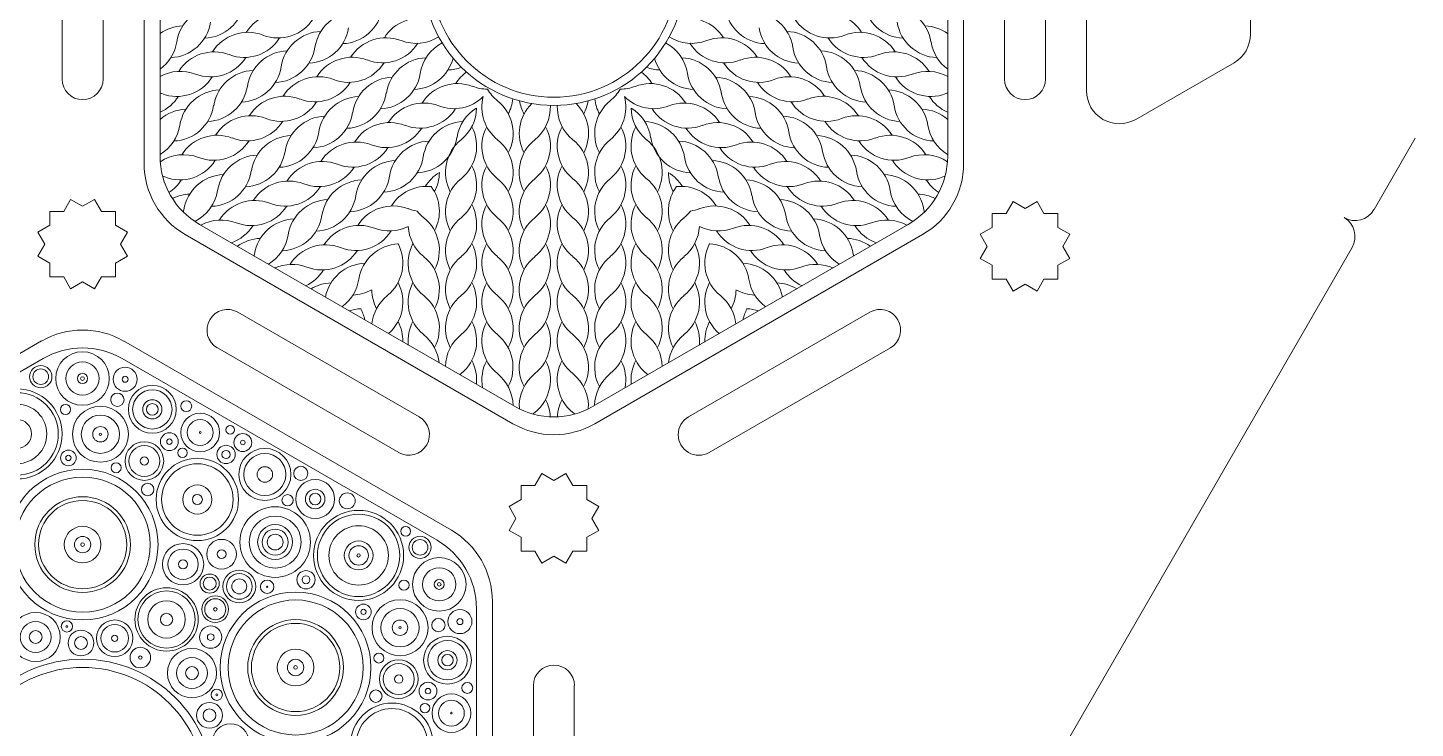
# Model space of a CAD drawing. Header units: millimetres. Extents: x -13 to 587, y 0 to 600.
# Drawn here: x 381.7 to 508.7, y 167.4 to 231.5 of the extents above; entities that cross this region are included whole.
import ezdxf

# ---------------------------------------------------------------- set-up
doc = ezdxf.new("R2010")
doc.units = ezdxf.units.MM
for name, color, linetype, lineweight, true_color in [('Cut_First', 1, 'Continuous', 20, 0xff0000), ('Cut_Second', 1, 'Continuous', 20, 0xff0000), ('Vector_Score', 5, 'Continuous', 0, 0x0000ff)]:
    doc.layers.add(name, color=color, linetype=linetype, lineweight=lineweight, true_color=true_color)

msp = doc.modelspace()

# ---------------------------------------------------------------- linework, layer by layer
at = {"layer": 'Cut_First'}
for p, q in [((392.36, 219.06), (392.36, 253.7)), ((467.36, 253.7), (467.36, 219.06)), ((426.11, 195.24), (396.11, 212.56)), ((463.61, 212.56), (433.61, 195.24)), ((382.98, 202.82), (352.98, 185.5)), ((420.48, 185.5), (390.48, 202.82)), ((424.23, 144.36), (424.23, 179))]:
    msp.add_line(p, q, dxfattribs=at)
for centre in [(429.86, 236.38), (386.73, 161.68)]:
    msp.add_circle(centre, 11.25, dxfattribs=at)
for centre, start, end in [((399.86, 219.06), 180, 240), ((459.86, 219.06), 300, 0), ((386.73, 196.32), 60, 120), ((429.86, 201.74), 240, 300), ((416.73, 179), 0, 60)]:
    msp.add_arc(centre, 7.5, start, end, dxfattribs=at)
at = {"layer": 'Cut_Second'}
for p, q in [((478.61, 247.06), (478.61, 225.7)), ((384.86, 226.79), (384.86, 245.96)), ((388.61, 245.96), (388.61, 226.79)), ((471.11, 226.79), (471.11, 245.96)), ((474.86, 245.96), (474.86, 226.79)), ((493.61, 241.86), (493.61, 230.89)), ((492.11, 228.29), (483.11, 223.1)), ((508.69, 221.38), (504.92, 214.84)), ((385, 214.68), (383.73, 214.68)), ((383.73, 214.68), (383.73, 213.41)), ((385.63, 215.78), (385, 214.68)), ((386.73, 215.15), (385.63, 215.78)), ((387.83, 215.78), (386.73, 215.15)), ((388.46, 214.68), (387.83, 215.78)), ((389.73, 214.68), (388.46, 214.68)), ((389.73, 213.41), (389.73, 214.68)), ((471.88, 215.58), (471.25, 214.48)), ((472.98, 214.94), (471.88, 215.58)), ((474.08, 215.58), (472.98, 214.94)), ((474.71, 214.48), (474.08, 215.58)), ((383.73, 213.41), (382.63, 212.78)), ((390.83, 212.78), (389.73, 213.41)), ((471.25, 214.48), (469.98, 214.48)), ((469.98, 214.48), (469.98, 213.21)), ((475.98, 214.48), (474.71, 214.48)), ((475.98, 213.21), (475.98, 214.48)), ((382.63, 212.78), (383.27, 211.68)), ((390.2, 211.68), (390.83, 212.78)), ((469.98, 213.21), (468.88, 212.58)), ((468.88, 212.58), (469.52, 211.48)), ((477.08, 212.58), (475.98, 213.21)), ((476.45, 211.48), (477.08, 212.58)), ((383.27, 211.68), (382.63, 210.58)), ((390.83, 210.58), (390.2, 211.68)), ((502.92, 211.38), (401.79, 36.22)), ((469.52, 211.48), (468.88, 210.38)), ((477.08, 210.38), (476.45, 211.48)), ((382.63, 210.58), (383.73, 209.95)), ((383.73, 209.95), (383.73, 208.68)), ((389.73, 209.95), (390.83, 210.58)), ((389.73, 208.68), (389.73, 209.95)), ((468.88, 210.38), (469.98, 209.75)), ((469.98, 209.75), (469.98, 208.48)), ((475.98, 209.75), (477.08, 210.38)), ((475.98, 208.48), (475.98, 209.75)), ((383.73, 208.68), (385, 208.68)), ((385, 208.68), (385.63, 207.58)), ((387.83, 207.58), (388.46, 208.68)), ((388.46, 208.68), (389.73, 208.68)), ((469.98, 208.48), (471.25, 208.48)), ((471.25, 208.48), (471.88, 207.38)), ((474.08, 207.38), (474.71, 208.48)), ((474.71, 208.48), (475.98, 208.48)), ((385.63, 207.58), (386.73, 208.22)), ((386.73, 208.22), (387.83, 207.58)), ((471.88, 207.38), (472.98, 208.01)), ((472.98, 208.01), (474.08, 207.38)), ((400.93, 205.45), (417.53, 195.86)), ((442.18, 195.86), (458.78, 205.45)), ((415.66, 192.61), (399.06, 202.2)), ((460.66, 202.2), (444.06, 192.61)), ((428.76, 190.68), (428.12, 189.58)), ((429.86, 190.04), (428.76, 190.68)), ((430.96, 190.68), (429.86, 190.04)), ((431.59, 189.58), (430.96, 190.68)), ((428.12, 189.58), (426.86, 189.58)), ((426.86, 189.58), (426.86, 188.31)), ((432.86, 189.58), (431.59, 189.58)), ((432.86, 188.31), (432.86, 189.58)), ((426.86, 188.31), (425.76, 187.68)), ((433.96, 187.68), (432.86, 188.31)), ((425.76, 187.68), (426.39, 186.58)), ((433.32, 186.58), (433.96, 187.68)), ((426.39, 186.58), (425.76, 185.48)), ((425.76, 185.48), (426.86, 184.85)), ((432.86, 184.85), (433.96, 185.48)), ((433.96, 185.48), (433.32, 186.58)), ((426.86, 184.85), (426.86, 183.58)), ((432.86, 183.58), (432.86, 184.85)), ((426.86, 183.58), (428.12, 183.58)), ((428.12, 183.58), (428.76, 182.48)), ((428.76, 182.48), (429.86, 183.12)), ((429.86, 183.12), (430.96, 182.48)), ((430.96, 182.48), (431.59, 183.58)), ((431.59, 183.58), (432.86, 183.58)), ((427.98, 152.1), (427.98, 171.27)), ((431.73, 171.27), (431.73, 152.1))]:
    msp.add_line(p, q, dxfattribs=at)
for centre, radius, start, end in [((490.61, 230.89), 3, 300, 0), ((386.73, 226.79), 1.88, 180, 0), ((472.98, 226.79), 1.88, 180, 0), ((481.61, 225.7), 3, 180, 300), ((503.18, 215.84), 2, 240, 330), ((501.18, 212.38), 2, 330, 60), ((399.99, 203.82), 1.88, 60, 240), ((459.72, 203.82), 1.88, 300, 120), ((416.59, 194.24), 1.88, 240, 60), ((443.12, 194.24), 1.88, 120, 300), ((429.86, 171.27), 1.88, 0, 180)]:
    msp.add_arc(centre, radius, start, end, dxfattribs=at)
at = {"layer": 'Vector_Score'}
for p, q in [((393.82, 253.02), (393.82, 219.73)), ((465.9, 219.73), (465.9, 253.02)), ((397.42, 213.49), (426.25, 196.84)), ((433.46, 196.84), (462.29, 213.49)), ((354.3, 184.57), (383.13, 201.22)), ((390.34, 201.22), (419.17, 184.57)), ((422.77, 178.33), (422.77, 145.04))]:
    msp.add_line(p, q, dxfattribs=at)
for centre, radius in [((429.86, 236.38), 12), ((386.72, 199.38), 2.45), ((386.72, 199.38), 1.52), ((382.9, 199.55), 1.02), ((382.9, 199.55), 0.713), ((386.72, 199.38), 0.461), ((386.72, 199.38), 0.169), ((390.62, 199.31), 1.1), ((390.62, 199.31), 0.274), ((380.73, 194.31), 4.12), ((393.11, 196.56), 2.19), ((393.11, 196.56), 1.8), ((380.73, 194.31), 3.77), ((380.73, 194.31), 2.72), ((385.16, 196.54), 0.467), ((388.36, 194.28), 2.56), ((389.91, 197.44), 0.609), ((393.11, 196.56), 0.877), ((393.11, 196.56), 0.53), ((396.21, 196.85), 0.501), ((380.73, 194.31), 1.32), ((388.36, 194.28), 1.75), ((397.49, 194.44), 1.77), ((397.49, 194.44), 1.18), ((388.36, 194.28), 0.707), ((388.36, 194.28), 0.103), ((394.67, 193.6), 0.814), ((397.49, 194.44), 0.0766), ((400.23, 194.68), 0.403), ((401.39, 193.52), 0.822), ((392.38, 191.83), 1.77), ((392.38, 191.83), 1.42), ((394.67, 193.6), 0.247), ((395.87, 192.58), 0.436), ((399.86, 192.43), 0.839), ((401.39, 193.52), 0.209), ((385.43, 192.11), 0.714), ((385.43, 192.11), 0.241), ((392.38, 191.83), 0.384), ((397.23, 188.31), 3.77), ((399.86, 192.43), 0.375), ((403.41, 190.6), 2.38), ((403.41, 190.6), 1.92), ((386.73, 184.18), 6.9), ((389.8, 191.21), 0.453), ((397.23, 188.31), 3.27), ((403.41, 190.6), 0.709), ((406.7, 190.7), 0.645), ((386.73, 184.18), 6.18), ((392.68, 189.22), 0.573), ((397.23, 188.31), 1.33), ((408.01, 188.35), 1.78), ((408.01, 188.35), 0.894), ((386.73, 184.18), 4.38), ((386.73, 184.18), 4.04), ((397.23, 188.31), 0.458), ((405.49, 188.24), 0.514), ((408.01, 188.35), 0.528), ((410.95, 188.19), 0.726), ((404.35, 184.41), 3.23), ((404.35, 184.41), 2.38), ((411.99, 183.19), 4.12), ((411.99, 183.19), 3.77), ((386.73, 184.18), 1.68), ((404.35, 184.41), 1.6), ((404.35, 184.41), 1.19), ((411.99, 183.19), 2.72), ((416.3, 185.4), 0.45), ((386.73, 184.18), 0.75), ((386.73, 184.18), 0.168), ((395.92, 182.38), 1.89), ((399.45, 183.3), 1.36), ((404.35, 184.41), 0.722), ((411.99, 183.19), 1.32), ((417.61, 183.93), 1.02), ((417.61, 183.93), 0.713), ((395.92, 182.38), 1.39), ((399.45, 183.3), 0.404), ((411.99, 183.19), 0.89), ((411.99, 183.19), 0.15), ((419.37, 180.54), 2.45), ((395.92, 182.38), 0.416), ((401.07, 180.35), 1.5), ((407.17, 180.96), 0.837), ((419.37, 180.54), 1.52), ((398.36, 180.61), 0.878), ((398.36, 180.61), 0.597), ((401.07, 180.35), 1.18), ((401.07, 180.35), 0.685), ((403.62, 180.32), 0.614), ((403.62, 180.32), 0.0555), ((407.17, 180.96), 0.36), ((416.14, 180.47), 0.467), ((419.37, 180.54), 0.461), ((419.37, 180.54), 0.169), ((394.41, 177.33), 2.9), ((394.41, 177.33), 2.62), ((398.87, 178.26), 1.22), ((398.87, 178.26), 0.964), ((406.22, 172.93), 6.9), ((406.22, 172.93), 6.18), ((415.78, 176.57), 2.56), ((382.43, 175.72), 2.25), ((394.41, 177.33), 1.71), ((394.41, 177.33), 0.562), ((398.87, 178.26), 0.161), ((412.43, 178.02), 0.714), ((412.43, 178.02), 0.241), ((415.78, 176.57), 1.75), ((421.26, 177.13), 1.1), ((382.43, 175.72), 1.41), ((385.29, 176.69), 0.513), ((385.29, 176.69), 0.0828), ((389.67, 175.61), 1.67), ((389.67, 175.61), 1.26), ((398.45, 175.71), 1.02), ((406.22, 172.93), 4.38), ((406.22, 172.93), 4.04), ((415.78, 176.57), 0.707), ((415.78, 176.57), 0.103), ((419.29, 176.81), 0.609), ((421.26, 177.13), 0.274), ((382.43, 175.72), 0.591), ((386.58, 175.17), 1.18), ((386.58, 175.17), 0.583), ((389.67, 175.61), 0.286), ((398.45, 175.71), 0.306), ((420.12, 173.6), 2.19), ((420.12, 173.6), 1.8), ((392.01, 173.84), 0.942), ((392.01, 173.84), 0.158), ((396.74, 172.42), 2.25), ((406.22, 172.93), 1.68), ((413.84, 173.79), 0.453), ((420.12, 173.6), 0.877), ((420.12, 173.6), 0.53), ((386.73, 161.68), 12), ((396.74, 172.42), 1.41), ((396.74, 172.42), 0.591), ((406.22, 172.93), 0.75), ((406.22, 172.93), 0.168), ((415.66, 171.87), 1.77), ((415.66, 171.87), 1.42), ((415.66, 171.87), 0.384), ((418.34, 170.77), 0.814), ((421.93, 171.06), 0.501), ((399.01, 170.43), 0.513), ((399.01, 170.43), 0.0828), ((413.56, 170.3), 0.573), ((418.34, 170.77), 0.247), ((420.48, 168.75), 1.77), ((398.34, 168.55), 1.18), ((398.34, 168.55), 0.583), ((415.04, 165.9), 3.77), ((415.04, 165.9), 3.27), ((418.06, 169.21), 0.436), ((420.48, 168.75), 1.18), ((400.27, 166.1), 1.67), ((420.48, 168.75), 0.0766)]:
    msp.add_circle(centre, radius, dxfattribs=at)
for centre, radius, start, end in [((397.75, 234.35), 3.82, 272.1782, 351.2454), ((461.97, 234.35), 3.82, 188.7546, 267.8218), ((399.12, 229.62), 3.82, 92.1782, 171.2454), ((404.94, 229.03), 3.82, 68.7546, 147.8218), ((411.77, 229.12), 3.82, 92.1782, 171.2454), ((410.39, 233.85), 3.82, 272.1782, 351.2454), ((449.32, 233.85), 3.82, 188.7546, 267.8218), ((447.95, 229.12), 3.82, 8.7546, 87.8218), ((454.78, 229.03), 3.82, 32.1782, 111.2454), ((460.59, 229.62), 3.82, 8.7546, 87.8218), ((396.03, 227.84), 3.82, 92.1782, 125.4304), ((394.66, 232.57), 3.82, 272.1782, 351.2454), ((404.62, 234.37), 3.82, 248.7546, 327.8218), ((408.68, 227.34), 3.82, 92.1782, 171.2454), ((407.3, 232.07), 3.82, 272.1782, 351.2454), ((417.58, 228.54), 3.82, 74.4985, 147.8218), ((442.14, 228.54), 3.82, 32.1782, 105.5015), ((452.41, 232.07), 3.82, 188.7546, 267.8218), ((451.04, 227.34), 3.82, 8.7546, 87.8218), ((455.1, 234.37), 3.82, 212.1782, 291.2454), ((465.06, 232.57), 3.82, 188.7546, 267.8218), ((463.68, 227.84), 3.82, 54.5696, 87.8218), ((391.57, 230.78), 3.82, 306.0707, 351.2454), ((401.85, 227.25), 3.82, 68.7546, 147.8218), ((401.53, 232.59), 3.82, 248.7546, 327.8218), ((414.49, 226.75), 3.82, 68.7546, 147.8218), ((414.17, 232.1), 3.82, 248.7546, 327.8218), ((417.26, 233.88), 3.82, 248.7546, 302.4384), ((421.4, 226.71), 3.82, 117.5616, 171.2454), ((438.32, 226.71), 3.82, 8.7546, 62.4384), ((442.46, 233.88), 3.82, 237.5616, 291.2454), ((445.54, 232.1), 3.82, 212.1782, 291.2454), ((445.23, 226.75), 3.82, 32.1782, 111.2454), ((458.19, 232.59), 3.82, 212.1782, 291.2454), ((457.87, 227.25), 3.82, 32.1782, 111.2454), ((468.15, 230.78), 3.82, 188.7546, 233.9293), ((398.76, 225.46), 3.82, 68.7546, 147.8218), ((398.44, 230.81), 3.82, 248.7546, 327.8218), ((405.59, 225.56), 3.82, 92.1782, 171.2454), ((404.21, 230.29), 3.82, 272.1782, 351.2454), ((411.4, 224.97), 3.82, 68.7546, 147.8218), ((418.31, 224.93), 3.82, 92.1782, 171.2454), ((416.93, 229.66), 3.82, 272.1782, 345.5015), ((442.78, 229.66), 3.82, 194.4985, 267.8218), ((441.41, 224.93), 3.82, 8.7546, 87.8218), ((448.31, 224.97), 3.82, 32.1782, 111.2454), ((455.5, 230.29), 3.82, 188.7546, 267.8218), ((454.13, 225.56), 3.82, 8.7546, 87.8218), ((461.28, 230.81), 3.82, 212.1782, 291.2454), ((460.96, 225.46), 3.82, 32.1782, 111.2454), ((395.67, 223.68), 3.82, 68.7546, 118.9637), ((402.5, 223.77), 3.82, 92.1782, 171.2454), ((401.12, 228.5), 3.82, 272.1782, 351.2454), ((411.08, 230.31), 3.82, 248.7546, 327.8218), ((420.02, 231.44), 3.82, 272.1782, 290.9881), ((424.12, 224.35), 3.82, 126.2106, 147.8218), ((435.6, 224.35), 3.82, 32.1782, 53.7894), ((439.7, 231.44), 3.82, 249.0119, 267.8218), ((448.63, 230.31), 3.82, 212.1782, 291.2454), ((458.59, 228.5), 3.82, 188.7546, 267.8218), ((457.22, 223.77), 3.82, 8.7546, 87.8218), ((464.05, 223.68), 3.82, 61.0363, 111.2454), ((395.35, 229.02), 3.82, 248.7546, 327.8218), ((398.03, 226.72), 3.82, 272.1782, 351.2454), ((408.31, 223.19), 3.82, 68.7546, 147.8218), ((407.99, 228.53), 3.82, 248.7546, 327.8218), ((415.22, 223.15), 3.82, 92.1782, 171.2454), ((413.84, 227.88), 3.82, 272.1782, 351.2454), ((421.03, 222.56), 3.82, 68.7546, 147.8218), ((423.8, 229.69), 3.82, 248.7546, 269.8627), ((435.92, 229.69), 3.82, 270.1373, 291.2454), ((438.69, 222.56), 3.82, 32.1782, 111.2454), ((445.87, 227.88), 3.82, 188.7546, 267.8218), ((444.5, 223.15), 3.82, 8.7546, 87.8218), ((451.72, 228.53), 3.82, 212.1782, 291.2454), ((451.4, 223.19), 3.82, 32.1782, 111.2454), ((461.68, 226.72), 3.82, 188.7546, 267.8218), ((464.36, 229.02), 3.82, 212.1782, 291.2454), ((392.58, 221.9), 3.82, 68.7546, 71.1082), ((392.26, 227.24), 3.82, 294.0224, 327.8218), ((399.41, 221.99), 3.82, 92.1782, 171.2454), ((405.22, 221.4), 3.82, 68.7546, 147.8218), ((412.13, 221.37), 3.82, 92.1782, 171.2454), ((410.75, 226.1), 3.82, 272.1782, 351.2454), ((420.71, 227.9), 3.82, 248.7546, 314.6547), ((427.09, 224.22), 3.82, 165.3453, 231.2454), ((427.09, 227.79), 3.82, 210.1373, 231.2454), ((422.31, 221.82), 3.82, 332.1782, 51.2454), ((422.31, 225.39), 3.82, 332.1782, 353.7894), ((430.5, 225.39), 3.82, 189.0119, 207.8218), ((429.21, 225.39), 3.82, 332.1782, 350.9881), ((437.41, 221.82), 3.82, 128.7546, 207.8218), ((437.4, 225.39), 3.82, 186.2106, 207.8218), ((432.62, 227.79), 3.82, 308.7546, 329.8627), ((432.62, 224.22), 3.82, 308.7546, 14.6547), ((439.01, 227.9), 3.82, 225.3453, 291.2454), ((448.96, 226.1), 3.82, 188.7546, 267.8218), ((447.59, 221.37), 3.82, 8.7546, 87.8218), ((454.49, 221.4), 3.82, 32.1782, 111.2454), ((460.31, 221.99), 3.82, 8.7546, 87.8218), ((467.45, 227.24), 3.82, 212.1782, 245.9776), ((467.13, 221.9), 3.82, 108.8918, 111.2454), ((396.32, 220.21), 3.82, 92.1782, 130.8719), ((394.94, 224.94), 3.82, 272.1782, 351.2454), ((404.9, 226.74), 3.82, 248.7546, 327.8218), ((407.66, 224.31), 3.82, 272.1782, 351.2454), ((417.94, 220.78), 3.82, 68.7546, 147.8218), ((417.62, 226.12), 3.82, 248.7546, 327.8218), ((424.77, 220.87), 3.82, 121.1807, 171.2454), ((418.97, 224.22), 3.82, 308.7546, 358.8193), ((430.51, 221.82), 3.82, 134.4985, 207.8218), ((425.72, 224.22), 3.82, 308.7546, 2.4384), ((433.99, 224.22), 3.82, 177.5616, 231.2454), ((429.21, 221.82), 3.82, 332.1782, 45.5015), ((440.74, 224.22), 3.82, 181.1807, 231.2454), ((434.94, 220.87), 3.82, 8.7546, 58.8193), ((442.09, 226.12), 3.82, 212.1782, 291.2454), ((441.78, 220.78), 3.82, 32.1782, 111.2454), ((452.05, 224.31), 3.82, 188.7546, 267.8218), ((454.81, 226.74), 3.82, 212.1782, 291.2454), ((464.77, 224.94), 3.82, 188.7546, 267.8218), ((463.4, 220.21), 3.82, 49.1281, 87.8218), ((391.85, 223.16), 3.82, 300.9392, 351.2454), ((402.13, 219.62), 3.82, 68.7546, 147.8218), ((401.81, 224.96), 3.82, 248.7546, 327.8218), ((409.04, 219.58), 3.82, 92.1782, 171.2454), ((414.85, 218.99), 3.82, 68.7546, 147.8218), ((414.53, 224.34), 3.82, 248.7546, 327.8218), ((421.68, 219.09), 3.82, 92.1782, 171.2454), ((418.97, 220.65), 3.82, 308.7546, 27.8218), ((427.09, 220.65), 3.82, 152.1782, 231.2454), ((425.72, 220.65), 3.82, 308.7546, 27.8218), ((433.99, 220.65), 3.82, 152.1782, 231.2454), ((432.62, 220.65), 3.82, 308.7546, 27.8218), ((440.74, 220.65), 3.82, 152.1782, 231.2454), ((438.03, 219.09), 3.82, 8.7546, 87.8218), ((445.18, 224.34), 3.82, 212.1782, 291.2454), ((444.86, 218.99), 3.82, 32.1782, 111.2454), ((450.68, 219.58), 3.82, 8.7546, 87.8218), ((457.9, 224.96), 3.82, 212.1782, 291.2454), ((457.58, 219.62), 3.82, 32.1782, 111.2454), ((467.86, 223.16), 3.82, 188.7546, 239.0608), ((399.04, 217.83), 3.82, 68.7546, 147.8218), ((398.73, 223.18), 3.82, 248.7546, 327.8218), ((405.95, 217.8), 3.82, 92.1782, 171.2454), ((404.57, 222.53), 3.82, 272.1782, 351.2454), ((411.76, 217.21), 3.82, 68.7546, 147.8218), ((418.59, 217.3), 3.82, 92.1782, 171.2454), ((417.21, 222.03), 3.82, 272.1782, 351.2454), ((423.76, 218.26), 3.82, 128.7546, 207.8218), ((422.31, 218.26), 3.82, 332.1782, 51.2454), ((430.51, 218.26), 3.82, 128.7546, 207.8218), ((429.21, 218.26), 3.82, 332.1782, 51.2454), ((437.41, 218.26), 3.82, 128.7546, 207.8218), ((435.96, 218.26), 3.82, 332.1782, 51.2454), ((442.5, 222.03), 3.82, 188.7546, 267.8218), ((441.12, 217.3), 3.82, 8.7546, 87.8218), ((447.95, 217.21), 3.82, 32.1782, 111.2454), ((455.14, 222.53), 3.82, 188.7546, 267.8218), ((453.77, 217.8), 3.82, 8.7546, 87.8218), ((460.99, 223.18), 3.82, 212.1782, 291.2454), ((460.67, 217.83), 3.82, 32.1782, 111.2454), ((401.03, 219.73), 7.21, 180, 240), ((395.95, 216.05), 3.82, 68.7546, 123.6785), ((402.86, 216.02), 3.82, 92.1782, 171.2454), ((401.48, 220.75), 3.82, 272.1782, 351.2454), ((411.44, 222.55), 3.82, 248.7546, 327.8218), ((448.27, 222.55), 3.82, 212.1782, 291.2454), ((458.23, 220.75), 3.82, 188.7546, 267.8218), ((456.86, 216.02), 3.82, 8.7546, 87.8218), ((458.69, 219.73), 7.21, 300, 0), ((463.76, 216.05), 3.82, 56.3215, 111.2454), ((395.64, 221.39), 3.82, 248.7546, 327.8218), ((408.67, 215.43), 3.82, 68.7546, 147.8218), ((408.35, 220.77), 3.82, 248.7546, 327.8218), ((415.5, 215.52), 3.82, 92.1782, 171.2454), ((414.12, 220.25), 3.82, 272.1782, 351.2454), ((418.97, 217.08), 3.82, 308.7546, 27.8218), ((427.09, 217.08), 3.82, 152.1782, 231.2454), ((425.72, 217.08), 3.82, 308.7546, 27.8218), ((433.99, 217.08), 3.82, 152.1782, 231.2454), ((432.62, 217.08), 3.82, 308.7546, 27.8218), ((440.74, 217.08), 3.82, 152.1782, 231.2454), ((445.59, 220.25), 3.82, 188.7546, 267.8218), ((444.21, 215.52), 3.82, 8.7546, 87.8218), ((451.36, 220.77), 3.82, 212.1782, 291.2454), ((451.04, 215.43), 3.82, 32.1782, 111.2454), ((464.08, 221.39), 3.82, 212.1782, 291.2454), ((392.87, 214.27), 3.82, 68.7546, 71.8879), ((392.55, 219.61), 3.82, 303.0436, 327.8218), ((399.77, 214.23), 3.82, 92.1782, 171.2454), ((398.39, 218.96), 3.82, 272.1782, 351.2454), ((405.58, 213.64), 3.82, 68.7546, 147.8218), ((412.41, 213.74), 3.82, 92.1782, 171.2454), ((411.04, 218.47), 3.82, 272.1782, 351.2454), ((421.31, 214.93), 3.82, 120.3669, 147.8218), ((415.56, 218.26), 3.82, 332.1782, 359.6331), ((423.76, 214.69), 3.82, 128.7546, 207.8218), ((422.31, 214.69), 3.82, 332.1782, 51.2454), ((430.51, 214.69), 3.82, 128.7546, 207.8218), ((429.21, 214.69), 3.82, 332.1782, 51.2454), ((437.41, 214.69), 3.82, 128.7546, 207.8218), ((435.96, 214.69), 3.82, 332.1782, 51.2454), ((444.16, 218.26), 3.82, 180.3669, 207.8218), ((438.4, 214.93), 3.82, 32.1782, 59.6331), ((448.68, 218.47), 3.82, 188.7546, 267.8218), ((447.3, 213.74), 3.82, 8.7546, 87.8218), ((454.13, 213.64), 3.82, 32.1782, 111.2454), ((461.32, 218.96), 3.82, 188.7546, 267.8218), ((459.95, 214.23), 3.82, 8.7546, 87.8218), ((467.17, 219.61), 3.82, 212.1782, 236.9564), ((466.85, 214.27), 3.82, 108.1121, 111.2454), ((396.68, 212.45), 3.82, 92.1782, 116.9564), ((395.3, 217.18), 3.82, 296.3215, 351.2454), ((405.26, 218.98), 3.82, 248.7546, 327.8218), ((407.95, 216.68), 3.82, 272.1782, 351.2454), ((418.22, 213.15), 3.82, 83.7523, 147.8218), ((415.56, 214.69), 3.82, 332.1782, 36.2477), ((444.16, 214.69), 3.82, 143.7523, 207.8218), ((441.49, 213.15), 3.82, 32.1782, 96.2477), ((451.77, 216.68), 3.82, 188.7546, 267.8218), ((454.45, 218.98), 3.82, 212.1782, 291.2454), ((464.41, 217.18), 3.82, 188.7546, 243.6785), ((463.03, 212.45), 3.82, 63.0436, 87.8218), ((392.21, 215.4), 3.82, 348.1121, 351.2454), ((402.49, 211.86), 3.82, 68.7546, 147.8218), ((402.18, 217.2), 3.82, 248.7546, 327.8218), ((409.32, 211.95), 3.82, 92.1782, 171.2454), ((415.14, 211.36), 3.82, 68.7546, 147.8218), ((417.91, 218.49), 3.82, 248.7546, 261.5953), ((420.34, 217.08), 3.82, 218.4047, 231.2454), ((418.97, 213.52), 3.82, 308.7546, 27.8218), ((427.09, 213.52), 3.82, 152.1782, 231.2454), ((425.72, 213.52), 3.82, 308.7546, 27.8218), ((433.99, 213.52), 3.82, 152.1782, 231.2454), ((432.62, 213.52), 3.82, 308.7546, 27.8218), ((440.74, 213.52), 3.82, 152.1782, 231.2454), ((439.37, 217.08), 3.82, 308.7546, 321.5953), ((441.81, 218.49), 3.82, 278.4047, 291.2454), ((444.58, 211.36), 3.82, 32.1782, 111.2454), ((450.39, 211.95), 3.82, 8.7546, 87.8218), ((457.54, 217.2), 3.82, 212.1782, 291.2454), ((457.22, 211.86), 3.82, 32.1782, 111.2454), ((467.5, 215.4), 3.82, 188.7546, 191.8879), ((399.4, 210.07), 3.82, 68.7546, 119.0608), ((399.09, 215.42), 3.82, 289.1281, 327.8218), ((406.23, 210.17), 3.82, 92.1782, 171.2454), ((404.86, 214.9), 3.82, 272.1782, 351.2454), ((412.05, 209.58), 3.82, 68.7546, 147.8218), ((415.56, 211.12), 3.82, 332.1782, 51.2454), ((423.76, 211.12), 3.82, 128.7546, 207.8218), ((422.31, 211.12), 3.82, 332.1782, 51.2454), ((430.51, 211.12), 3.82, 128.7546, 207.8218), ((429.21, 211.12), 3.82, 332.1782, 51.2454), ((437.41, 211.12), 3.82, 128.7546, 207.8218), ((435.96, 211.12), 3.82, 332.1782, 51.2454), ((444.16, 211.12), 3.82, 128.7546, 207.8218), ((447.67, 209.58), 3.82, 32.1782, 111.2454), ((454.86, 214.9), 3.82, 188.7546, 267.8218), ((453.48, 210.17), 3.82, 8.7546, 87.8218), ((460.63, 215.42), 3.82, 212.1782, 250.8719), ((460.31, 210.07), 3.82, 60.9392, 111.2454), ((403.14, 208.39), 3.82, 92.1782, 125.9776), ((401.77, 213.12), 3.82, 301.0363, 351.2454), ((411.73, 214.92), 3.82, 248.7546, 327.8218), ((414.82, 216.71), 3.82, 248.7546, 296.5611), ((420.34, 213.52), 3.82, 183.4389, 231.2454), ((439.37, 213.52), 3.82, 308.7546, 356.5611), ((444.9, 216.71), 3.82, 243.4389, 291.2454), ((447.99, 214.92), 3.82, 212.1782, 291.2454), ((457.95, 213.12), 3.82, 188.7546, 238.9637), ((456.57, 208.39), 3.82, 54.0224, 87.8218), ((408.96, 207.8), 3.82, 68.7546, 147.8218), ((408.64, 213.14), 3.82, 248.7546, 327.8218), ((415.79, 207.89), 3.82, 92.1782, 171.2454), ((412.22, 209.95), 3.82, 308.7546, 27.8218), ((420.34, 209.95), 3.82, 152.1782, 231.2454), ((418.97, 209.95), 3.82, 308.7546, 27.8218), ((427.09, 209.95), 3.82, 152.1782, 231.2454), ((425.72, 209.95), 3.82, 308.7546, 27.8218), ((433.99, 209.95), 3.82, 152.1782, 231.2454), ((432.62, 209.95), 3.82, 308.7546, 27.8218), ((440.74, 209.95), 3.82, 152.1782, 231.2454), ((439.37, 209.95), 3.82, 308.7546, 27.8218), ((447.49, 209.95), 3.82, 152.1782, 231.2454), ((443.93, 207.89), 3.82, 8.7546, 87.8218), ((451.08, 213.14), 3.82, 212.1782, 291.2454), ((450.76, 207.8), 3.82, 32.1782, 111.2454), ((398.68, 211.33), 3.82, 348.8918, 351.2454), ((405.87, 206.01), 3.82, 68.7546, 113.9293), ((412.7, 206.11), 3.82, 92.1782, 169.0337), ((415.56, 207.55), 3.82, 332.1782, 51.2454), ((423.76, 207.55), 3.82, 128.7546, 207.8218), ((422.31, 207.55), 3.82, 332.1782, 51.2454), ((430.51, 207.55), 3.82, 128.7546, 207.8218), ((429.21, 207.55), 3.82, 332.1782, 51.2454), ((437.41, 207.55), 3.82, 128.7546, 207.8218), ((435.96, 207.55), 3.82, 332.1782, 51.2454), ((444.16, 207.55), 3.82, 128.7546, 207.8218), ((447.02, 206.11), 3.82, 10.9663, 87.8218), ((453.85, 206.01), 3.82, 66.0707, 111.2454), ((461.04, 211.33), 3.82, 188.7546, 191.1082), ((405.55, 211.35), 3.82, 294.5696, 327.8218), ((408.23, 209.05), 3.82, 305.8306, 351.2454), ((451.48, 209.05), 3.82, 188.7546, 234.1694), ((454.16, 211.35), 3.82, 212.1782, 245.4304), ((409.61, 204.32), 3.82, 92.1782, 121.1896), ((411.32, 210.84), 3.82, 272.1782, 299.194), ((417.01, 207.55), 3.82, 180.806, 207.8218), ((412.22, 206.38), 3.82, 310.9663, 27.8218), ((420.34, 206.38), 3.82, 152.1782, 231.2454), ((418.97, 206.38), 3.82, 308.7546, 27.8218), ((427.09, 206.38), 3.82, 152.1782, 231.2454), ((425.72, 206.38), 3.82, 308.7546, 27.8218), ((433.99, 206.38), 3.82, 152.1782, 231.2454), ((432.62, 206.38), 3.82, 308.7546, 27.8218), ((440.74, 206.38), 3.82, 152.1782, 231.2454), ((439.37, 206.38), 3.82, 308.7546, 27.8218), ((447.49, 206.38), 3.82, 152.1782, 229.0337), ((442.71, 207.55), 3.82, 332.1782, 359.194), ((448.39, 210.84), 3.82, 240.806, 267.8218), ((450.11, 204.32), 3.82, 58.8104, 87.8218), ((412.33, 201.95), 3.82, 92.1852, 108.4373), ((415.42, 203.73), 3.82, 147.5472, 147.8218), ((408.81, 207.55), 3.82, 332.1782, 332.4528), ((408.81, 203.99), 3.82, 11.5627, 27.8148), ((417.01, 203.99), 3.82, 128.7546, 174.1694), ((415.56, 203.99), 3.82, 332.1782, 51.2454), ((423.76, 203.99), 3.82, 128.7546, 207.8218), ((422.31, 203.99), 3.82, 332.1782, 51.2454), ((430.51, 203.99), 3.82, 128.7546, 207.8218), ((429.21, 203.99), 3.82, 332.1782, 51.2454), ((437.41, 203.99), 3.82, 128.7546, 207.8218), ((435.96, 203.99), 3.82, 332.1782, 51.2454), ((444.16, 203.99), 3.82, 128.7546, 207.8218), ((442.71, 203.99), 3.82, 5.8306, 51.2454), ((450.91, 203.99), 3.82, 152.1852, 168.4373), ((450.91, 207.55), 3.82, 207.5472, 207.8218), ((444.29, 203.73), 3.82, 32.1782, 32.4528), ((447.38, 201.95), 3.82, 71.5627, 87.8148), ((412.22, 202.81), 3.82, 358.8104, 27.8218), ((420.34, 202.81), 3.82, 152.1782, 185.4304), ((418.97, 202.81), 3.82, 308.7546, 27.8218), ((427.09, 202.81), 3.82, 152.1782, 231.2454), ((425.72, 202.81), 3.82, 308.7546, 27.8218), ((433.99, 202.81), 3.82, 152.1782, 231.2454), ((432.62, 202.81), 3.82, 308.7546, 27.8218), ((440.74, 202.81), 3.82, 152.1782, 231.2454), ((439.37, 202.81), 3.82, 354.5696, 27.8218), ((447.49, 202.81), 3.82, 152.1782, 181.1896), ((415.55, 200.42), 3.82, 6.0707, 51.2454), ((423.76, 200.42), 3.82, 128.7546, 178.9637), ((422.3, 200.42), 3.82, 332.1782, 51.2454), ((430.51, 200.42), 3.82, 128.7546, 207.8218), ((429.2, 200.42), 3.82, 332.1782, 51.2454), ((437.41, 200.42), 3.82, 128.7546, 207.8218), ((435.95, 200.42), 3.82, 1.0363, 51.2454), ((444.16, 200.42), 3.82, 128.7546, 173.9293), ((386.73, 194.97), 7.21, 60, 120), ((418.97, 199.25), 3.82, 354.0224, 27.8218), ((427.09, 199.25), 3.82, 152.1782, 190.8719), ((425.72, 199.25), 3.82, 308.7546, 27.8218), ((433.99, 199.25), 3.82, 152.1782, 231.2454), ((432.62, 199.25), 3.82, 349.1281, 27.8218), ((440.74, 199.25), 3.82, 152.1782, 185.9776), ((423.76, 196.85), 3.82, 128.7546, 131.1082), ((422.3, 196.85), 3.82, 0.9392, 51.2454), ((430.51, 196.85), 3.82, 128.7546, 183.6785), ((429.2, 196.85), 3.82, 356.3215, 51.2454), ((437.41, 196.85), 3.82, 128.7546, 179.0608), ((435.95, 196.85), 3.82, 48.8918, 51.2454), ((429.86, 203.08), 7.21, 240, 300), ((425.72, 195.68), 3.82, 3.0436, 27.8218), ((433.99, 195.68), 3.82, 152.1782, 176.9564), ((430.51, 193.29), 3.82, 128.7546, 131.8879), ((429.2, 193.29), 3.82, 48.1121, 51.2454), ((415.56, 178.33), 7.21, 0, 60)]:
    msp.add_arc(centre, radius, start, end, dxfattribs=at)

doc.saveas('drawing.dxf')
